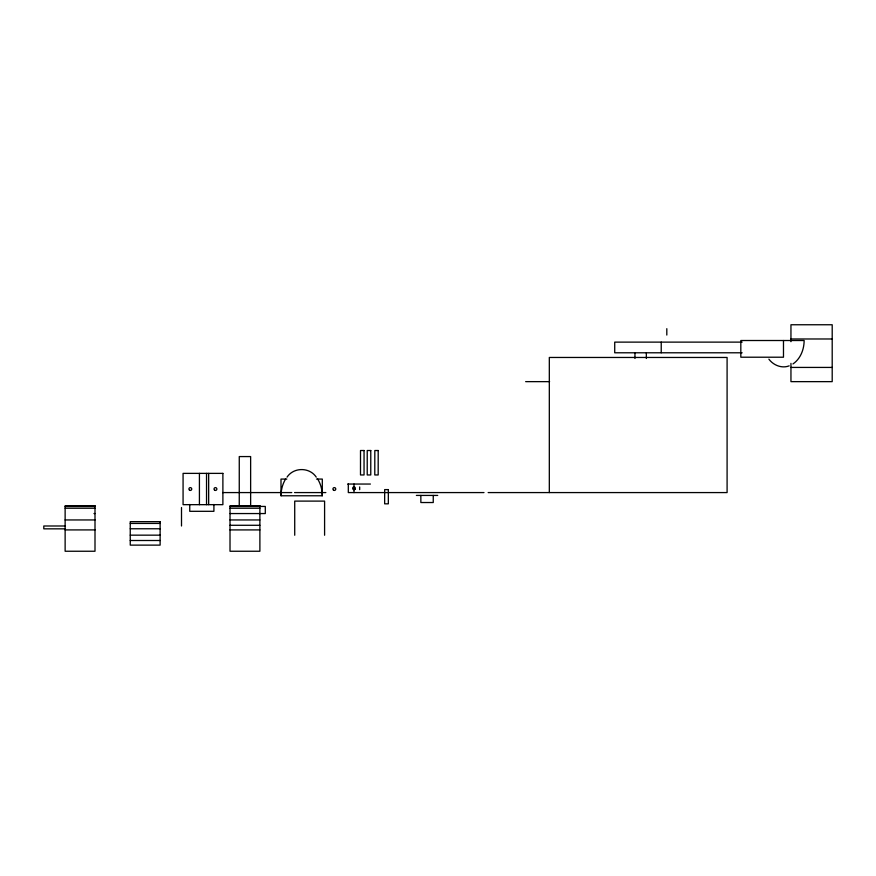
<?xml version="1.0" encoding="UTF-8"?>
<svg xmlns="http://www.w3.org/2000/svg" width="876" height="876" viewBox="0 0 876 876"><rect width="100%" height="100%" fill="white"/><g stroke="black" fill="none" stroke-linecap="round" stroke-linejoin="round"><path stroke-width="1.31" d="M359.675 486.946L359.675 489.673M287.043 477.135C293.723 467.061 309.578 467.061 316.247 477.135M792.977 363.934C800.533 358.799 804.124 349.404 804.135 340.512L740.822 340.512L740.822 357.211L783.483 357.211L783.483 340.512M789.167 365.861C781.841 368.708 773.409 365.281 768.887 359.16M790.951 338.979L832.2 338.979M742.147 342.122L614.722 342.122L614.722 352.787L742.147 352.787M790.951 367.427L832.2 367.427M525.655 381.64L549.602 381.64M286.791 479.073L280.999 479.073L280.999 495.772L322.302 495.772L322.302 479.073L316.51 479.073M347.662 484.045L370.417 484.045M222.57 492.575L291.774 492.575M294.555 492.575L325.85 492.575M483.99 492.575L348.309 492.575L348.309 484.045M488.151 492.575L727.091 492.575L727.091 357.463L549.318 357.463L549.318 492.575M416.385 495.422L437.715 495.422M65.131 506.448L95.002 506.448M230.016 506.448L265.297 506.438L265.297 513.555L230.016 513.555M65.131 508.222L95.002 508.222M230.016 508.222L259.887 508.222M93.962 513.555L95.002 513.555M65.131 519.95L95.002 519.95M230.016 519.95L259.887 519.95M130.25 523.432L160.122 523.432M230.016 525.282L259.887 525.282M65.131 525.994L43.8 525.994L43.8 528.841L65.131 528.841M130.25 528.765L160.122 528.765M65.131 529.914L95.002 529.914M230.016 529.914L259.887 529.914M130.25 535.159L160.122 535.159M130.25 540.503L160.122 540.503M790.951 341.684L790.951 324.755L832.2 324.755L832.2 381.64L790.951 381.64L790.951 363.365M666.811 328.675L666.811 335.059M661.227 342.122L661.227 352.787M646.335 353.017L646.335 358.459M634.958 353.017L634.958 358.459M433.248 495.422L433.248 502.528L420.852 502.528L420.852 495.422M354.003 484.045L354.003 492.575M324.591 535.247L324.591 501.105L294.719 501.105L294.719 535.247M250.635 505.802L250.635 456.571L239.268 456.571L239.257 505.802M213.908 504.466L213.908 511.31L189.742 511.31L189.742 504.466M208.663 473.379L208.663 504.664M206.539 473.379L206.539 504.664M199.421 473.379L199.421 504.664M181.507 507.511L181.507 525.994M281.108 495.772A31.01 31.01 0 0 1 285.598 479.03M317.703 479.03A31.01 31.01 0 0 1 322.193 495.772M364.044 450.516L360.507 450.516L360.496 474.956L364.044 474.956L364.055 450.516M370.767 450.516L367.23 450.516L367.219 474.956L370.767 474.956L370.778 450.516M378.18 450.516L374.819 450.516L374.786 474.956L378.18 474.956L378.202 450.516M222.887 473.379L183.073 473.379L183.073 504.664L222.887 504.664L222.887 473.379M388.331 489.607L384.673 489.607L384.652 503.831L388.331 503.831L388.353 489.607M95.002 505.737L65.131 505.737L65.131 551.245L95.002 551.245L95.002 505.737M259.887 505.737L230.016 505.737L230.016 551.245L259.887 551.245L259.887 505.737M160.122 521.658L130.25 521.658L130.25 545.124L160.122 545.124L160.122 521.658M355.141 489.082A1.413 1.369 -90 0 0 354.068 486.903A1.413 1.369 -90 0 0 352.787 488.95A1.413 1.369 -90 0 0 355.141 489.082M333.625 490.253A1.423 1.423 0 0 0 335.76 489.016A1.423 1.423 0 0 0 333.625 487.79A1.423 1.423 0 0 0 333.625 490.253M214.631 490.188A1.423 1.423 0 0 0 216.865 489.147A1.423 1.423 0 0 0 214.85 487.735A1.423 1.423 0 0 0 214.631 490.188M189.621 490.253A1.423 1.423 0 0 0 191.745 489.016A1.423 1.423 0 0 0 189.621 487.79A1.423 1.423 0 0 0 189.621 490.253"/></g></svg>
